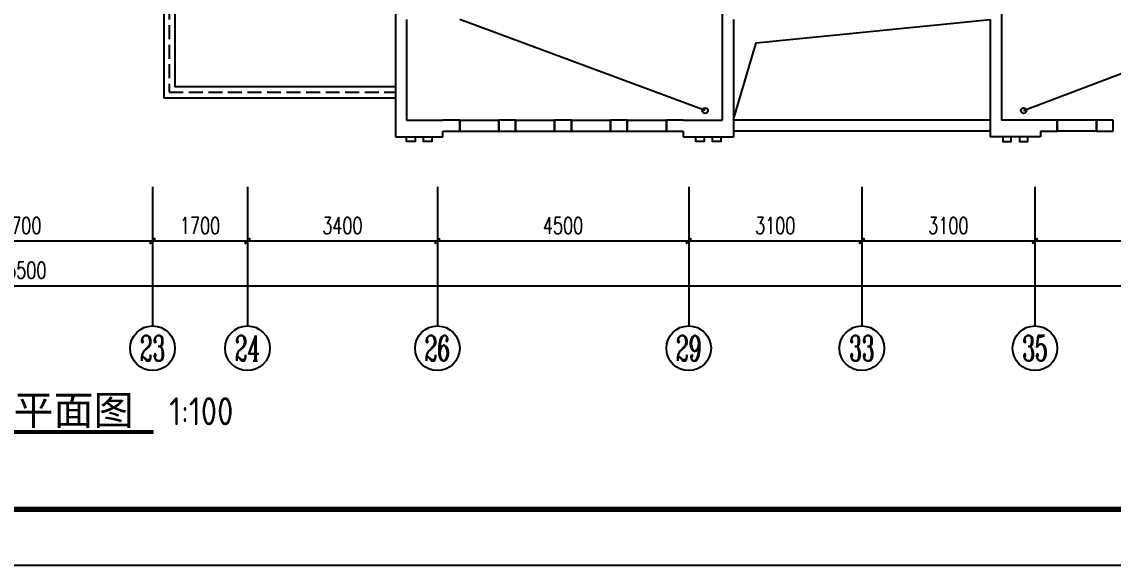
# Model space of a CAD drawing. Extents: x -993182 to -819982, y 169304 to 600104.
# Drawn here: x -865189 to -845648, y 233704 to 243428 of the extents above; entities that cross this region are included whole.
import ezdxf
from ezdxf.enums import TextEntityAlignment as Align

# ---------------------------------------------------------------- set-up
doc = ezdxf.new("R2010")
doc.units = 0
doc.header["$LTSCALE"] = 1000
doc.header["$MEASUREMENT"] = 0
doc.linetypes.add('DASH', pattern=[0.35, 0.25, -0.1])
for name, color, linetype in [('AXIS', 3, 'Continuous'), ('AXIS_TEXT', 7, 'Continuous'), ('DIM_SYMB', 3, 'Continuous'), ('PUB_TITLE', 146, 'Continuous'), ('WALL', 4, 'Continuous'), ('WINDOW', 2, 'Continuous'), ('保温', 6, 'Continuous'), ('屋面', 139, 'Continuous'), ('面层', 215, 'Continuous')]:
    doc.layers.add(name, color=color, linetype=linetype)
doc.styles.add('-黑体', font='simhei.ttf')
doc.styles.add('_TCH_AXIS', font='COMPLEX', dxfattribs={"bigfont": 'GBCBIG'})
doc.styles.add('_TCH_DIM_T3', font='SIMPLEX', dxfattribs={"width": 0.705882, "bigfont": 'GBCBIG'})
doc.styles.add('COMPLEX', font='COMPLEX')
doc.styles.get("Standard").update_dxf_attribs({"font": 'gbenor.shx', "bigfont": 'gbcbig.shx'})
doc.dimstyles.new('_TCH_ARCH&&100', dxfattribs={"dimtxt": 297.5, "dimasz": 100, "dimexe": 250, "dimexo": 300, "dimgap": 126.25, "dimtad": 1, "dimdec": 0, "dimzin": 0, "dimdsep": 46, "dimtxsty": '_TCH_DIM_T3', "dimblk": 'ARCHTICK', "dimcen": 0.09, "dimclrt": 7, "dimazin": 2, "dimtfac": 1, "dimtdec": 0, "dimtix": 1, "dimtmove": 2, "dimatfit": 3, "dimfxl": 0, "dimtolj": 1, "dimtzin": 0, "dimarcsym": 0})

# ---------------------------------------------------------------- blocks, each defined once
blk = doc.blocks.new('_AXISO')
blk.add_circle((0, 0), 0.5)
at = {"layer": 'AXIS_TEXT', "style": 'COMPLEX', "width": 1.041667}
blk.add_attdef('A', text='', height=0.56, dxfattribs=at).set_placement((-0.25, -0.28), (0.25, -0.28), align=Align.FIT)
blk = doc.blocks.new('_ArchTick')
at = {"color": 0, "linetype": 'ByBlock', "const_width": 0.4}
blk.add_lwpolyline([(-0.5, -0.5), (0.5, 0.5)], dxfattribs=at)
blk = doc.blocks.new('*D568')
at = {"layer": 'AXIS', "color": 0, "lineweight": -2}
for p, q in [((-254109, -503841), (-254109, -505863)), ((-198609, -503841), (-198609, -505863)), ((-254109, -505613), (-198609, -505613))]:
    blk.add_line(p, q, dxfattribs=at)
at = {"layer": 'Defpoints', "color": 0}
for p in [(-254109, -503541), (-198609, -503541), (-198609, -505613)]:
    blk.add_point(p, dxfattribs=at)
at = {"layer": 'AXIS', "color": 0, "lineweight": -2, "xscale": 100, "yscale": 100, "zscale": 100, "rotation": 180}
blk.add_blockref('_ArchTick', (-254109, -505613), dxfattribs=at)
at = {"layer": 'AXIS', "color": 0, "lineweight": -2, "xscale": 100, "yscale": 100, "zscale": 100}
blk.add_blockref('_ArchTick', (-198609, -505613), dxfattribs=at)
at = {"layer": 'AXIS', "color": 7, "insert": (-226359, -505338), "char_height": 297.5, "attachment_point": 5, "style": '_TCH_DIM_T3'}
blk.add_mtext('\\A1;55500', dxfattribs=at)
blk = doc.blocks.new('*D577')
at = {"layer": 'AXIS', "color": 0, "lineweight": -2}
for p, q in [((-228709, -503841), (-228709, -505063)), ((-224009, -503841), (-224009, -505063)), ((-228709, -504813), (-224009, -504813))]:
    blk.add_line(p, q, dxfattribs=at)
at = {"layer": 'Defpoints', "color": 0}
for p in [(-228709, -503541), (-224009, -503541), (-224009, -504813)]:
    blk.add_point(p, dxfattribs=at)
at = {"layer": 'AXIS', "color": 0, "lineweight": -2, "xscale": 100, "yscale": 100, "zscale": 100, "rotation": 180}
blk.add_blockref('_ArchTick', (-228709, -504813), dxfattribs=at)
at = {"layer": 'AXIS', "color": 0, "lineweight": -2, "xscale": 100, "yscale": 100, "zscale": 100}
blk.add_blockref('_ArchTick', (-224009, -504813), dxfattribs=at)
at = {"layer": 'AXIS', "color": 7, "insert": (-226359, -504538), "char_height": 297.5, "attachment_point": 5, "style": '_TCH_DIM_T3'}
blk.add_mtext('\\A1;4700', dxfattribs=at)
blk = doc.blocks.new('*D578')
at = {"layer": 'AXIS', "color": 0, "lineweight": -2}
for p, q in [((-224009, -503841), (-224009, -505063)), ((-222309, -503841), (-222309, -505063)), ((-224009, -504813), (-222309, -504813))]:
    blk.add_line(p, q, dxfattribs=at)
at = {"layer": 'Defpoints', "color": 0}
for p in [(-224009, -503541), (-222309, -503541), (-222309, -504813)]:
    blk.add_point(p, dxfattribs=at)
at = {"layer": 'AXIS', "color": 0, "lineweight": -2, "xscale": 100, "yscale": 100, "zscale": 100, "rotation": 180}
blk.add_blockref('_ArchTick', (-224009, -504813), dxfattribs=at)
at = {"layer": 'AXIS', "color": 0, "lineweight": -2, "xscale": 100, "yscale": 100, "zscale": 100}
blk.add_blockref('_ArchTick', (-222309, -504813), dxfattribs=at)
at = {"layer": 'AXIS', "color": 7, "insert": (-223159, -504538), "char_height": 297.5, "attachment_point": 5, "style": '_TCH_DIM_T3'}
blk.add_mtext('\\A1;1700', dxfattribs=at)
blk = doc.blocks.new('*D579')
at = {"layer": 'AXIS', "color": 0, "lineweight": -2}
for p, q in [((-222309, -503841), (-222309, -505063)), ((-218909, -503841), (-218909, -505063)), ((-222309, -504813), (-218909, -504813))]:
    blk.add_line(p, q, dxfattribs=at)
at = {"layer": 'Defpoints', "color": 0}
for p in [(-222309, -503541), (-218909, -503541), (-218909, -504813)]:
    blk.add_point(p, dxfattribs=at)
at = {"layer": 'AXIS', "color": 0, "lineweight": -2, "xscale": 100, "yscale": 100, "zscale": 100, "rotation": 180}
blk.add_blockref('_ArchTick', (-222309, -504813), dxfattribs=at)
at = {"layer": 'AXIS', "color": 0, "lineweight": -2, "xscale": 100, "yscale": 100, "zscale": 100}
blk.add_blockref('_ArchTick', (-218909, -504813), dxfattribs=at)
at = {"layer": 'AXIS', "color": 7, "insert": (-220609, -504538), "char_height": 297.5, "attachment_point": 5, "style": '_TCH_DIM_T3'}
blk.add_mtext('\\A1;3400', dxfattribs=at)
blk = doc.blocks.new('*D580')
at = {"layer": 'AXIS', "color": 0, "lineweight": -2}
for p, q in [((-218909, -503841), (-218909, -505063)), ((-214409, -503841), (-214409, -505063)), ((-218909, -504813), (-214409, -504813))]:
    blk.add_line(p, q, dxfattribs=at)
at = {"layer": 'Defpoints', "color": 0}
for p in [(-218909, -503541), (-214409, -503541), (-214409, -504813)]:
    blk.add_point(p, dxfattribs=at)
at = {"layer": 'AXIS', "color": 0, "lineweight": -2, "xscale": 100, "yscale": 100, "zscale": 100, "rotation": 180}
blk.add_blockref('_ArchTick', (-218909, -504813), dxfattribs=at)
at = {"layer": 'AXIS', "color": 0, "lineweight": -2, "xscale": 100, "yscale": 100, "zscale": 100}
blk.add_blockref('_ArchTick', (-214409, -504813), dxfattribs=at)
at = {"layer": 'AXIS', "color": 7, "insert": (-216659, -504538), "char_height": 297.5, "attachment_point": 5, "style": '_TCH_DIM_T3'}
blk.add_mtext('\\A1;4500', dxfattribs=at)
blk = doc.blocks.new('*D581')
at = {"layer": 'AXIS', "color": 0, "lineweight": -2}
for p, q in [((-214409, -503841), (-214409, -505063)), ((-211309, -503841), (-211309, -505063)), ((-214409, -504813), (-211309, -504813))]:
    blk.add_line(p, q, dxfattribs=at)
at = {"layer": 'Defpoints', "color": 0}
for p in [(-214409, -503541), (-211309, -503541), (-211309, -504813)]:
    blk.add_point(p, dxfattribs=at)
at = {"layer": 'AXIS', "color": 0, "lineweight": -2, "xscale": 100, "yscale": 100, "zscale": 100, "rotation": 180}
blk.add_blockref('_ArchTick', (-214409, -504813), dxfattribs=at)
at = {"layer": 'AXIS', "color": 0, "lineweight": -2, "xscale": 100, "yscale": 100, "zscale": 100}
blk.add_blockref('_ArchTick', (-211309, -504813), dxfattribs=at)
at = {"layer": 'AXIS', "color": 7, "insert": (-212859, -504538), "char_height": 297.5, "attachment_point": 5, "style": '_TCH_DIM_T3'}
blk.add_mtext('\\A1;3100', dxfattribs=at)
blk = doc.blocks.new('*D582')
at = {"layer": 'AXIS', "color": 0, "lineweight": -2}
for p, q in [((-211309, -503841), (-211309, -505063)), ((-208209, -503841), (-208209, -505063)), ((-211309, -504813), (-208209, -504813))]:
    blk.add_line(p, q, dxfattribs=at)
at = {"layer": 'Defpoints', "color": 0}
for p in [(-211309, -503541), (-208209, -503541), (-208209, -504813)]:
    blk.add_point(p, dxfattribs=at)
at = {"layer": 'AXIS', "color": 0, "lineweight": -2, "xscale": 100, "yscale": 100, "zscale": 100, "rotation": 180}
blk.add_blockref('_ArchTick', (-211309, -504813), dxfattribs=at)
at = {"layer": 'AXIS', "color": 0, "lineweight": -2, "xscale": 100, "yscale": 100, "zscale": 100}
blk.add_blockref('_ArchTick', (-208209, -504813), dxfattribs=at)
at = {"layer": 'AXIS', "color": 7, "insert": (-209759, -504538), "char_height": 297.5, "attachment_point": 5, "style": '_TCH_DIM_T3'}
blk.add_mtext('\\A1;3100', dxfattribs=at)
blk = doc.blocks.new('*D583')
at = {"layer": 'AXIS', "color": 0, "lineweight": -2}
for p, q in [((-208209, -503841), (-208209, -505063)), ((-203709, -503841), (-203709, -505063)), ((-208209, -504813), (-203709, -504813))]:
    blk.add_line(p, q, dxfattribs=at)
at = {"layer": 'Defpoints', "color": 0}
for p in [(-208209, -503541), (-203709, -503541), (-203709, -504813)]:
    blk.add_point(p, dxfattribs=at)
at = {"layer": 'AXIS', "color": 0, "lineweight": -2, "xscale": 100, "yscale": 100, "zscale": 100, "rotation": 180}
blk.add_blockref('_ArchTick', (-208209, -504813), dxfattribs=at)
at = {"layer": 'AXIS', "color": 0, "lineweight": -2, "xscale": 100, "yscale": 100, "zscale": 100}
blk.add_blockref('_ArchTick', (-203709, -504813), dxfattribs=at)
at = {"layer": 'AXIS', "color": 7, "insert": (-205959, -504538), "char_height": 297.5, "attachment_point": 5, "style": '_TCH_DIM_T3'}
blk.add_mtext('\\A1;4500', dxfattribs=at)
blk = doc.blocks.new('5#、7#楼参照')
at = {"color": 6}
for points in [[(-214115.1, -502479), (-218508.8, -500850.4)], [(-208411.1, -502479), (-204108.8, -500850.4)]]:
    blk.add_lwpolyline(points, dxfattribs=at)
blk.add_lwpolyline([(-213608.8, -502640), (-213203.1, -501266), (-209008.8, -500850.4)])
for centre in [(-214115.1, -502479), (-208411.1, -502479)]:
    blk.add_circle(centre, 50, dxfattribs=at)
at = {"layer": 'AXIS'}
for p, q in [((-224008.8, -504890.9), (-224008.8, -506333)), ((-222308.8, -504890.9), (-222308.8, -506333)), ((-218908.8, -504890.9), (-218908.8, -506333)), ((-214408.8, -504890.9), (-214408.8, -506333)), ((-211308.8, -504890.9), (-211308.8, -506333)), ((-208208.8, -504890.9), (-208208.8, -506333))]:
    blk.add_line(p, q, dxfattribs=at)
at = {"layer": 'PUB_TITLE'}
blk.add_lwpolyline([(-265242.7, -510615.5), (-181142.7, -510615.5), (-181142.7, -451215.5), (-265242.7, -451215.5)], close=True, dxfattribs=at)
at = {"layer": 'PUB_TITLE', "const_width": 100}
blk.add_lwpolyline([(-262742.7, -509615.5), (-182142.7, -509615.5), (-182142.7, -452215.5), (-262742.7, -452215.5)], close=True, dxfattribs=at)
at = {"layer": 'WALL'}
for p, q in [((-219658.8, -500650.4), (-219658.8, -502950.4)), ((-213808.8, -500650.4), (-213808.8, -502650.4)), ((-208808.8, -500650.4), (-208808.8, -502650.4)), ((-219458.8, -500850.4), (-219458.8, -502650.4)), ((-213608.8, -500850.4), (-213608.8, -502950.4)), ((-209008.8, -500850.4), (-209008.8, -502950.4)), ((-219458.8, -502650.4), (-218808.8, -502650.4)), ((-218508.8, -502650.4), (-218808.8, -502650.4)), ((-218508.8, -502850.4), (-218508.8, -502650.4)), ((-217509.3, -502650.4), (-217808.8, -502650.4)), ((-217808.8, -502650.4), (-217808.8, -502850.4)), ((-217509.3, -502850.4), (-217509.3, -502650.4)), ((-216508.8, -502650.4), (-216809.3, -502650.4)), ((-216809.3, -502650.4), (-216809.3, -502850.4)), ((-216508.8, -502850.4), (-216508.8, -502650.4)), ((-215508.8, -502650.4), (-215808.8, -502650.4)), ((-215808.8, -502650.4), (-215808.8, -502850.4)), ((-215508.8, -502850.4), (-215508.8, -502650.4)), ((-214508.8, -502650.4), (-214808.8, -502650.4)), ((-214808.8, -502650.4), (-214808.8, -502850.4)), ((-214508.8, -502650.4), (-213808.8, -502650.4)), ((-208108.8, -502650.4), (-208808.8, -502650.4)), ((-207808.8, -502650.4), (-208108.8, -502650.4)), ((-207808.8, -502850.4), (-207808.8, -502650.4)), ((-206808.8, -502650.4), (-207108.8, -502650.4)), ((-207108.8, -502650.4), (-207108.8, -502850.4)), ((-206808.8, -502850.4), (-206808.8, -502650.4)), ((-219658.8, -502950.4), (-218808.8, -502950.4)), ((-218808.8, -502950.4), (-218808.8, -502850.4)), ((-218808.8, -502850.4), (-218508.8, -502850.4)), ((-217808.8, -502850.4), (-217509.3, -502850.4)), ((-216809.3, -502850.4), (-216508.8, -502850.4)), ((-215808.8, -502850.4), (-215508.8, -502850.4)), ((-214808.8, -502850.4), (-214508.8, -502850.4)), ((-214508.8, -502850.4), (-214508.8, -502950.4)), ((-214508.8, -502950.4), (-213608.8, -502950.4)), ((-208108.8, -502950.4), (-209008.8, -502950.4)), ((-208108.8, -502850.4), (-208108.8, -502950.4)), ((-208108.8, -502850.4), (-207808.8, -502850.4)), ((-207108.8, -502850.4), (-206808.8, -502850.4))]:
    blk.add_line(p, q, dxfattribs=at)
at = {"layer": 'WINDOW', "linetype": 'DASH'}
for p, q in [((-218508.8, -502650.4), (-218508.8, -502850.4)), ((-217808.8, -502850.4), (-217808.8, -502650.4)), ((-217509.3, -502650.4), (-217509.3, -502850.4)), ((-216809.3, -502850.4), (-216809.3, -502650.4)), ((-216508.8, -502650.4), (-216508.8, -502850.4)), ((-215808.8, -502850.4), (-215808.8, -502650.4)), ((-215508.8, -502650.4), (-215508.8, -502850.4)), ((-214808.8, -502850.4), (-214808.8, -502650.4)), ((-207808.8, -502650.4), (-207808.8, -502850.4)), ((-207108.8, -502850.4), (-207108.8, -502650.4))]:
    blk.add_line(p, q, dxfattribs=at)
at = {"layer": 'WINDOW'}
for p, q in [((-218508.8, -502650.4), (-217808.8, -502650.4)), ((-217509.3, -502650.4), (-216809.3, -502650.4)), ((-216508.8, -502650.4), (-215808.8, -502650.4)), ((-215508.8, -502650.4), (-214808.8, -502650.4)), ((-207108.8, -502650.4), (-207808.8, -502650.4)), ((-218508.8, -502850.4), (-217808.8, -502850.4)), ((-217509.3, -502850.4), (-216809.3, -502850.4)), ((-216508.8, -502850.4), (-215808.8, -502850.4)), ((-215508.8, -502850.4), (-214808.8, -502850.4)), ((-207108.8, -502850.4), (-207808.8, -502850.4))]:
    blk.add_line(p, q, dxfattribs=at)
at = {"layer": '保温'}
for points in [[(-219308.8, -502950.4), (-219308.8, -503030.4), (-219458.8, -503030.4), (-219458.8, -502950.4)], [(-219008.8, -502950.4), (-219008.8, -503030.4), (-219158.8, -503030.4), (-219158.8, -502950.4)], [(-214133.8, -502950.4), (-214133.8, -503030.4), (-214283.8, -503030.4), (-214283.8, -502950.4)], [(-213833.8, -502950.4), (-213833.8, -503030.4), (-213983.8, -503030.4), (-213983.8, -502950.4)], [(-208783.8, -502950.4), (-208783.8, -503030.4), (-208633.8, -503030.4), (-208633.8, -502950.4)], [(-208483.8, -502950.4), (-208483.8, -503030.4), (-208333.8, -503030.4), (-208333.8, -502950.4)]]:
    blk.add_lwpolyline(points, dxfattribs=at)
at = {"layer": '屋面', "color": 152}
for p, q in [((-209008.8, -502650.4), (-213608.8, -502650.4)), ((-209008.8, -502850.4), (-213608.8, -502850.4))]:
    blk.add_line(p, q, dxfattribs=at)
for points in [[(-211308.8, -489150.4), (-212158.8, -489150.4), (-212158.8, -487150.4), (-220408.8, -487150.4), (-220408.8, -488650.4), (-225508.8, -488650.4), (-225508.8, -498950.4), (-223808.8, -498950.4), (-223808.8, -502250.4), (-219658.8, -502250.4)], [(-211308.8, -489350.4), (-212358.8, -489350.4), (-212358.8, -487350.4), (-220208.8, -487350.4), (-220208.8, -488850.4), (-225308.8, -488850.4), (-225308.8, -498750.4), (-223608.8, -498750.4), (-223608.8, -502050.4), (-219658.8, -502050.4)]]:
    blk.add_lwpolyline(points, dxfattribs=at)
at = {"layer": '屋面', "color": 152, "linetype": 'DASH'}
blk.add_lwpolyline([(-211308.8, -489250.4), (-212258.8, -489250.4), (-212258.8, -487250.4), (-220308.8, -487250.4), (-220308.8, -488750.4), (-225408.8, -488750.4), (-225408.8, -498850.4), (-223708.8, -498850.4), (-223708.8, -502150.4), (-219658.8, -502150.4)], dxfattribs=at)
at = {"layer": 'AXIS'}
ref = blk.add_blockref('_AXISO', (-224008.8, -506733), dxfattribs=dict(at, xscale=800, yscale=800, zscale=800))
ref.add_attrib('A', '23', dxfattribs={"layer": 'AXIS_TEXT', "height": 452.55, "style": '_TCH_AXIS', "width": 0.617647}).set_placement((-224235.1, -506959.3), (-223782.5, -506959.3), align=Align.FIT)
ref = blk.add_blockref('_AXISO', (-222308.8, -506733), dxfattribs=dict(at, xscale=800, yscale=800, zscale=800))
ref.add_attrib('A', '24', dxfattribs={"layer": 'AXIS_TEXT', "height": 452.55, "style": '_TCH_AXIS', "width": 0.583333}).set_placement((-222535.1, -506959.3), (-222082.5, -506959.3), align=Align.FIT)
ref = blk.add_blockref('_AXISO', (-218908.8, -506733), dxfattribs=dict(at, xscale=800, yscale=800, zscale=800))
ref.add_attrib('A', '26', dxfattribs={"layer": 'AXIS_TEXT', "height": 452.55, "style": '_TCH_AXIS', "width": 0.617647}).set_placement((-219135.1, -506959.3), (-218682.5, -506959.3), align=Align.FIT)
ref = blk.add_blockref('_AXISO', (-214408.8, -506733), dxfattribs=dict(at, xscale=800, yscale=800, zscale=800))
ref.add_attrib('A', '29', dxfattribs={"layer": 'AXIS_TEXT', "height": 452.55, "style": '_TCH_AXIS', "width": 0.617647}).set_placement((-214635.1, -506959.3), (-214182.5, -506959.3), align=Align.FIT)
ref = blk.add_blockref('_AXISO', (-211308.8, -506733), dxfattribs=dict(at, xscale=800, yscale=800, zscale=800))
ref.add_attrib('A', '33', dxfattribs={"layer": 'AXIS_TEXT', "height": 452.55, "style": '_TCH_AXIS', "width": 0.636364}).set_placement((-211535.1, -506959.3), (-211082.5, -506959.3), align=Align.FIT)
ref = blk.add_blockref('_AXISO', (-208208.8, -506733), dxfattribs=dict(at, xscale=800, yscale=800, zscale=800))
ref.add_attrib('A', '35', dxfattribs={"layer": 'AXIS_TEXT', "height": 452.55, "style": '_TCH_AXIS', "width": 0.636364}).set_placement((-208435.1, -506959.3), (-207982.5, -506959.3), align=Align.FIT)
for p1, p2, distance, picture, middle in [((-254108.8, -503541), (-198608.8, -503541), -2072, '*D568', (-226358.8, -505338)), ((-228708.8, -503541), (-224008.8, -503541), -1272, '*D577', (-226358.8, -504538)), ((-224008.8, -503541), (-222308.8, -503541), -1272, '*D578', (-223158.8, -504538)), ((-222308.8, -503541), (-218908.8, -503541), -1272, '*D579', (-220608.8, -504538)), ((-218908.8, -503541), (-214408.8, -503541), -1272, '*D580', (-216658.8, -504538)), ((-214408.8, -503541), (-211308.8, -503541), -1272, '*D581', (-212858.8, -504538)), ((-211308.8, -503541), (-208208.8, -503541), -1272, '*D582', (-209758.8, -504538)), ((-208208.8, -503541), (-203708.8, -503541), -1272, '*D583', (-205958.8, -504538))]:
    dim = blk.add_aligned_dim(p1=p1, p2=p2, distance=distance, dimstyle='_TCH_ARCH&&100', dxfattribs=at)
    dim.commit()
    dim.dimension.update_dxf_attribs({"geometry": picture, "text_midpoint": middle})

msp = doc.modelspace()

# ---------------------------------------------------------------- linework, layer by layer
at = {"layer": 'DIM_SYMB', "const_width": 70}
msp.add_lwpolyline([(-868924, 236085), (-862830, 236085)], dxfattribs=at)

# ---------------------------------------------------------------- block references
at = {"layer": '面层'}
msp.add_blockref('5#、7#楼参照', (-638840, 744319), dxfattribs=at)

# ---------------------------------------------------------------- texts
at = {"layer": 'DIM_SYMB', "color": 7, "style": '-黑体'}
msp.add_text('机房层弱电平面图', height=525.7, dxfattribs=at).set_placement((-868924, 236217))
at = {"layer": 'DIM_SYMB', "color": 7}
msp.add_text('1:100', height=500, dxfattribs=at).set_placement((-862550, 236208))

doc.saveas('drawing.dxf')
